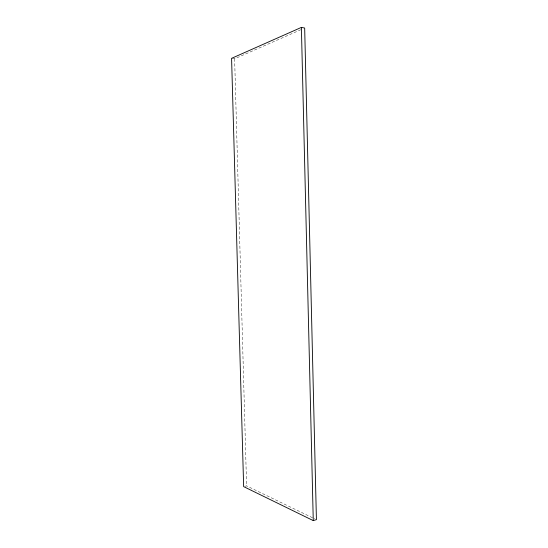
<?xml version="1.0" encoding="UTF-8"?>
<svg xmlns="http://www.w3.org/2000/svg" width="548" height="548" viewBox="0 0 548 548"><rect width="100%" height="100%" fill="white"/><g stroke="black" fill="none" stroke-linecap="round" stroke-linejoin="round"><path stroke-width="0.41" stroke-dasharray="2.74 2.06" d="M232.338 58.451L234.626 58.8L300.784 29.743M245.12 486.24L246.593 485.87L314.888 518.894M234.626 58.8L246.593 485.87"/><path stroke-width="0.82" d="M301.386 27.4L231.578 58.335L243.648 486.61L313.264 520.6L316.422 519.634L304.674 28.03L301.386 27.4L313.264 520.6"/></g></svg>
